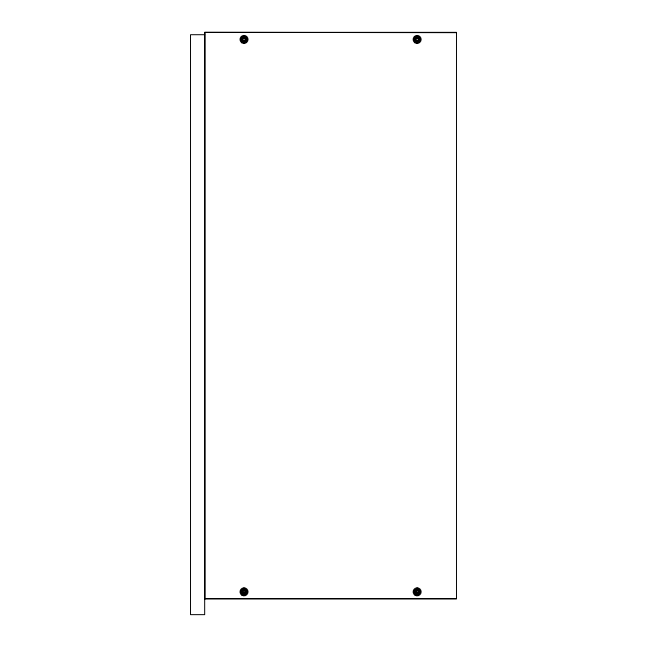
<?xml version="1.0" encoding="UTF-8"?>
<svg xmlns="http://www.w3.org/2000/svg" width="647" height="647" viewBox="0 0 647 647"><rect width="100%" height="100%" fill="white"/><g stroke="black" fill="none" stroke-linecap="round" stroke-linejoin="round"><path stroke-width="0.97" d="M243.377 590.201L243.377 588.673A3.227 3.227 0 0 1 244.671 588.673L244.671 590.201A0.987 0.987 0 0 0 245.65 591.188L247.186 591.188A3.227 3.227 0 0 1 247.186 592.474L245.65 592.474A0.987 0.987 0 0 0 244.671 593.461L244.671 594.989A3.227 3.227 0 0 1 243.377 594.989L243.377 593.461A0.987 0.987 0 0 0 242.399 592.474L240.862 592.474A3.227 3.227 0 0 1 240.862 591.188L242.399 591.188A0.987 0.987 0 0 0 243.377 590.201L243.377 589.886A2.046 2.046 0 0 1 244.671 589.886M243.377 37.801L243.377 36.272A3.227 3.227 0 0 1 244.671 36.272L244.671 37.801A0.987 0.987 0 0 0 245.65 38.788L247.186 38.788A3.227 3.227 0 0 1 247.186 40.074L245.65 40.074A0.987 0.987 0 0 0 244.671 41.06L244.671 42.597A3.227 3.227 0 0 1 243.377 42.597L243.377 41.06A0.987 0.987 0 0 0 242.399 40.074L240.862 40.074A3.227 3.227 0 0 1 240.862 38.788L242.399 38.788A0.987 0.987 0 0 0 243.377 37.801L243.377 37.494A2.046 2.046 0 0 1 244.671 37.494M244.024 587.897L244.024 589.077M244.024 43.446L244.024 42.815M244.671 593.461L244.671 593.768A2.046 2.046 0 0 1 243.377 593.768M244.671 41.06L244.671 41.376A2.046 2.046 0 0 1 243.377 41.376M416.498 590.201L416.498 588.673A3.227 3.227 0 0 1 417.784 588.673L417.784 590.201A0.987 0.987 0 0 0 418.771 591.188L420.299 591.188A3.227 3.227 0 0 1 420.299 592.474L418.771 592.474A0.987 0.987 0 0 0 417.784 593.461L417.784 594.989A3.227 3.227 0 0 1 416.498 594.989L416.498 593.461A0.987 0.987 0 0 0 415.511 592.474L413.983 592.474A3.227 3.227 0 0 1 413.983 591.188L415.511 591.188A0.987 0.987 0 0 0 416.498 590.201L416.498 589.886A2.046 2.046 0 0 1 417.784 589.886M416.498 37.801L416.498 36.272A3.227 3.227 0 0 1 417.784 36.272L417.784 37.801A0.987 0.987 0 0 0 418.771 38.788L420.299 38.788A3.227 3.227 0 0 1 420.299 40.074L418.771 40.074A0.987 0.987 0 0 0 417.784 41.06L417.784 42.597A3.227 3.227 0 0 1 416.498 42.597L416.498 41.06A0.987 0.987 0 0 0 415.511 40.074L413.983 40.074A3.227 3.227 0 0 1 413.983 38.788L415.511 38.788A0.987 0.987 0 0 0 416.498 37.801L416.498 37.494A2.046 2.046 0 0 1 417.784 37.494M417.137 587.897L417.137 589.077M417.137 43.446L417.137 42.815M417.784 593.461L417.784 593.768A2.046 2.046 0 0 1 416.498 593.768M417.784 41.06L417.784 41.376A2.046 2.046 0 0 1 416.498 41.376M241.735 41.707L243.094 40.365M244.954 38.496L246.305 37.154M414.856 41.707L416.207 40.365M418.075 38.496L419.418 37.154M241.743 594.108L243.094 592.765M244.962 590.905L246.305 589.546M414.856 594.108L416.207 592.765M418.075 590.905L419.418 589.546M204.678 34.712L190.517 34.712L190.517 614.65L204.678 614.65L204.678 32.35L456.483 32.35L456.483 598.912L204.678 598.912M204.678 32.35L456.483 32.665M204.994 598.596L456.483 598.596M414.856 37.154L416.215 38.496M418.075 40.365L419.418 41.715M241.743 37.154L243.094 38.496M244.962 40.357L246.305 41.715M414.856 589.546L416.199 590.905M418.067 592.765L419.418 594.108M241.743 589.546L243.086 590.905M244.954 592.765L246.305 594.108M204.994 32.665L204.994 598.912M419.749 38.545A2.758 2.758 0 0 1 419.677 40.51M418.31 41.926A2.758 2.758 0 0 1 416.344 42.071M414.606 40.51A2.758 2.758 0 0 1 414.533 38.545M416.344 36.798A2.758 2.758 0 0 1 418.31 36.936M419.078 38.788A2.046 2.046 0 0 1 419.078 40.074M415.196 40.074A2.046 2.046 0 0 1 415.196 38.788M246.628 38.545A2.758 2.758 0 0 1 246.556 40.51M244.817 42.071A2.758 2.758 0 0 1 243.037 42.006M241.493 40.51A2.758 2.758 0 0 1 241.42 38.545M243.037 36.863A2.758 2.758 0 0 1 244.817 36.798M245.965 38.788A2.046 2.046 0 0 1 245.965 40.074M242.083 40.074A2.046 2.046 0 0 1 242.083 38.788M419.749 590.937A2.758 2.758 0 0 1 419.677 592.911M418.31 594.326A2.758 2.758 0 0 1 416.344 594.464M414.606 592.911A2.758 2.758 0 0 1 414.533 590.937M416.344 589.191A2.758 2.758 0 0 1 418.31 589.336M419.078 591.188A2.046 2.046 0 0 1 419.078 592.474M415.196 592.474A2.046 2.046 0 0 1 415.196 591.188M246.628 590.937A2.758 2.758 0 0 1 246.556 592.911M244.817 594.464A2.758 2.758 0 0 1 243.037 594.399M241.493 592.911A2.758 2.758 0 0 1 241.42 590.937M243.037 589.255A2.758 2.758 0 0 1 244.817 589.191M245.965 591.188A2.046 2.046 0 0 1 245.965 592.474M242.083 592.474A2.046 2.046 0 0 1 242.083 591.188M415.479 41.869A2.952 2.952 0 0 0 420.081 39.645A2.952 2.952 0 0 0 415.851 36.774A2.952 2.952 0 0 0 415.479 41.869M242.366 41.869A2.952 2.952 0 0 0 246.968 39.645A2.952 2.952 0 0 0 242.738 36.774A2.952 2.952 0 0 0 242.366 41.869M415.665 594.383A2.952 2.952 0 0 0 420.089 591.827A2.952 2.952 0 0 0 415.665 589.271A2.952 2.952 0 0 0 415.665 594.383M242.552 594.383A2.952 2.952 0 0 0 246.976 591.827A2.952 2.952 0 0 0 242.552 589.271A2.952 2.952 0 0 0 242.552 594.383M414.889 42.759A4.011 4.011 0 0 0 421.14 39.718A4.011 4.011 0 0 0 415.39 35.82A4.011 4.011 0 0 0 414.889 42.759M416.531 40.397A1.14 1.14 0 0 0 418.277 39.475A1.14 1.14 0 0 0 416.603 38.424A1.14 1.14 0 0 0 416.531 40.397M241.776 42.759A4.011 4.011 0 0 0 248.027 39.718A4.011 4.011 0 0 0 242.269 35.82A4.011 4.011 0 0 0 241.776 42.759M243.418 40.397A1.14 1.14 0 0 0 245.164 39.475A1.14 1.14 0 0 0 243.49 38.424A1.14 1.14 0 0 0 243.418 40.397M415.131 595.305A4.011 4.011 0 0 0 421.157 591.827A4.011 4.011 0 0 0 415.131 588.358A4.011 4.011 0 0 0 415.131 595.305M416.571 592.822A1.14 1.14 0 0 0 418.277 591.827A1.14 1.14 0 0 0 416.571 590.84A1.14 1.14 0 0 0 416.571 592.822M242.018 595.305A4.011 4.011 0 0 0 248.036 591.827A4.011 4.011 0 0 0 242.018 588.358A4.011 4.011 0 0 0 242.018 595.305M243.45 592.822A1.14 1.14 0 0 0 245.164 591.827A1.14 1.14 0 0 0 243.45 590.84A1.14 1.14 0 0 0 243.45 592.822"/></g></svg>
